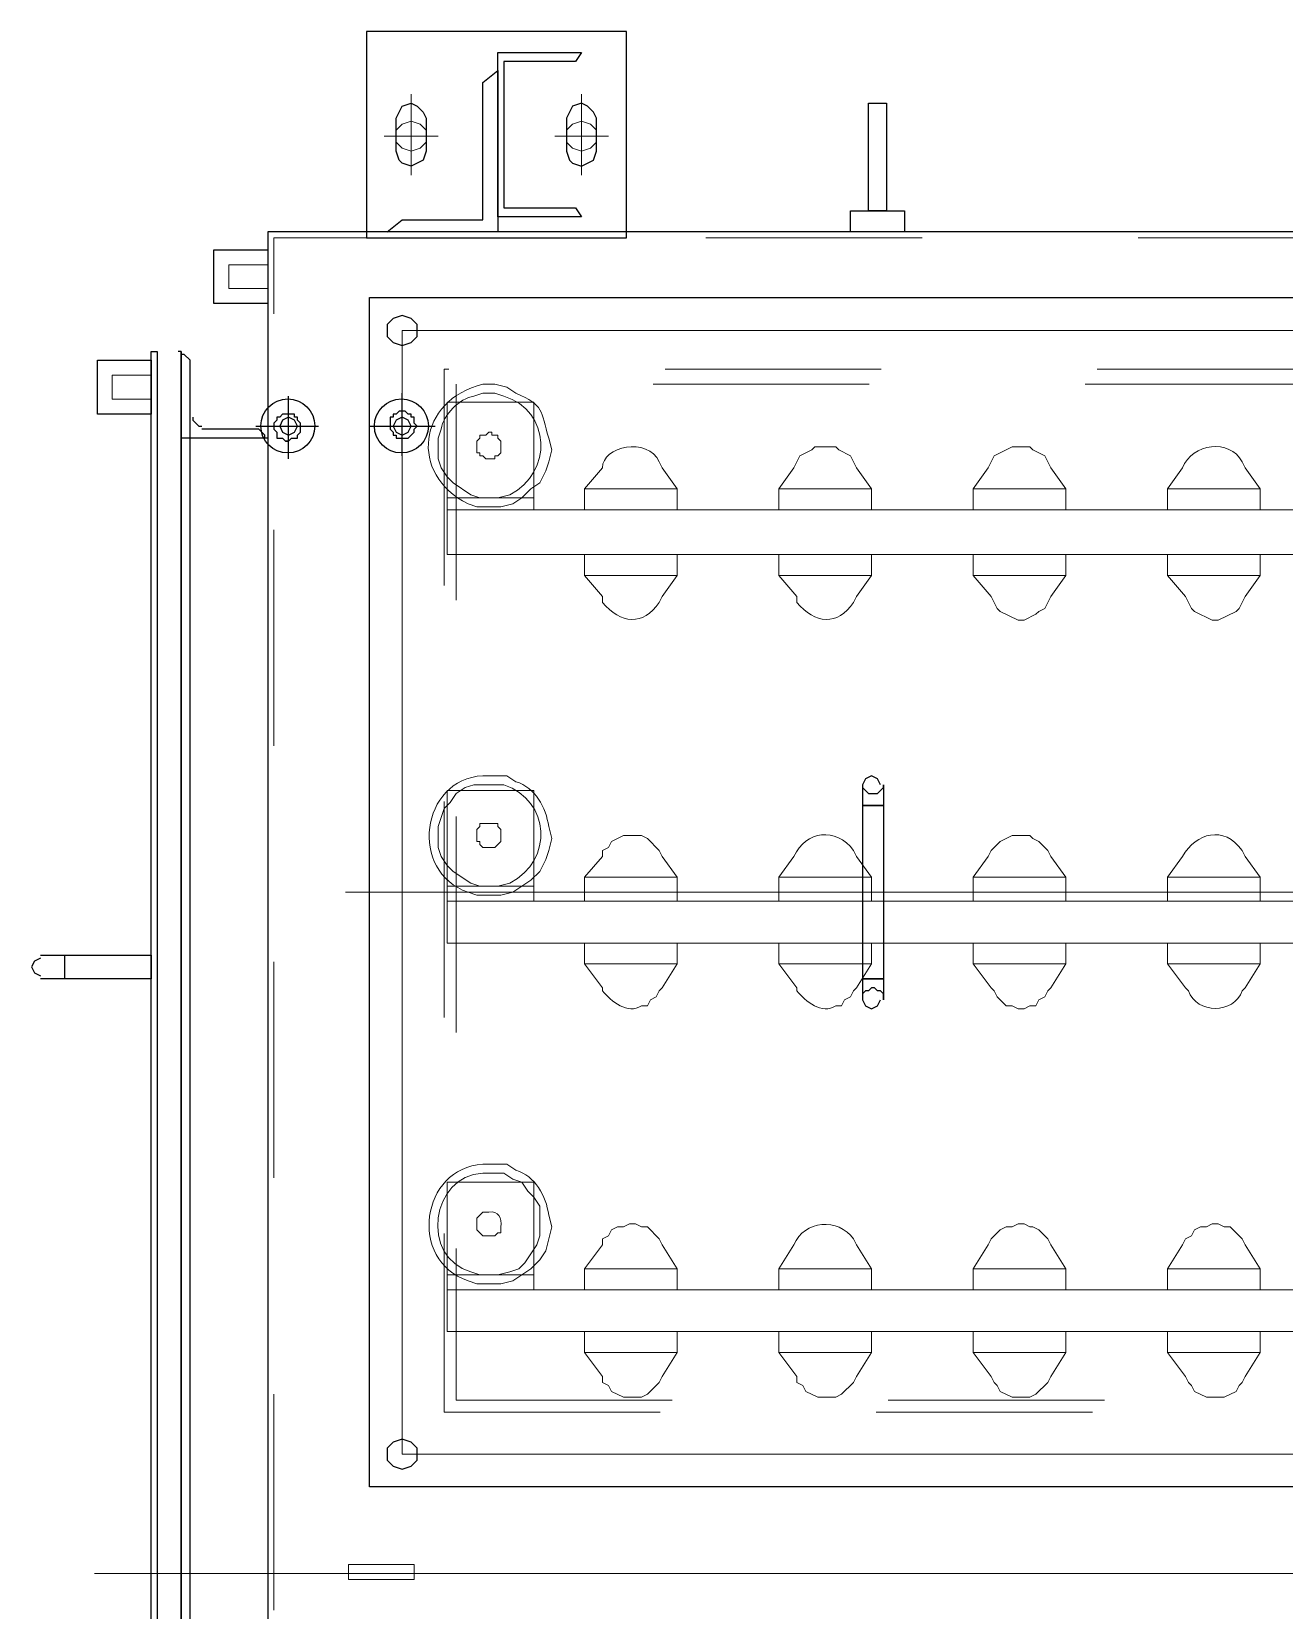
# Model space of a CAD drawing. Header units: metres. Extents: x 532315 to 532639, y 2674519 to 2674914.
# Drawn here: x 532481.179 to 532481.759, y 2674746.054 to 2674746.785 of the extents above; entities that cross this region are included whole.
import ezdxf

# ---------------------------------------------------------------- set-up
doc = ezdxf.new("R2010")
doc.units = ezdxf.units.M
doc.header["$MEASUREMENT"] = 0
doc.linetypes.add('PDF_IMPORT', pattern=[1, 0.8, -0.2])
doc.layers.add('IDT', color=7, linetype='Continuous')

# ---------------------------------------------------------------- blocks, each defined once
blk = doc.blocks.new('IDT')
at = {"layer": 'IDT', "color": 0, "linetype": 'PDF_IMPORT', "lineweight": 13, "ltscale": 0.038333}
for p, q in [((18.02813, 13.70877), (18.02813, 12.47361)), ((17.94929, 13.01719), (17.14706, 13.01719)), ((17.94929, 12.53447), (17.94929, 13.01719)), ((17.14706, 12.53447), (17.94929, 12.53447)), ((18.02813, 12.47361), (17.02811, 12.47361))]:
    blk.add_line(p, q, dxfattribs=at)
at = {"layer": 'IDT', "color": 0, "lineweight": 25}
for p, q in [((18.03089, 12.47085), (18.03089, 13.71153)), ((18.071, 12.52617), (18.071, 13.65759)), ((18.071, 13.65759), (18.071, 12.52617)), ((18.08207, 12.52617), (18.08207, 13.65759)), ((18.08483, 13.65759), (18.08483, 12.52617)), ((18.06685, 13.65206), (18.06685, 12.53171)), ((17.11386, 13.05177), (17.98386, 13.05177)), ((17.98386, 13.05177), (17.98386, 12.50128)), ((17.9645, 13.04209), (17.96173, 13.03932)), ((17.96173, 13.03932), (17.96173, 13.03379)), ((17.96865, 13.04347), (17.9645, 13.04209)), ((17.9728, 13.04209), (17.96865, 13.04347)), ((17.97557, 13.03932), (17.9728, 13.04209)), ((17.97557, 13.03379), (17.97557, 13.03932)), ((17.96173, 13.03379), (17.9645, 13.03102)), ((17.9645, 13.03102), (17.96865, 13.02964)), ((17.96865, 13.02964), (17.9728, 13.03102)), ((17.9728, 13.03102), (17.97557, 13.03379)), ((17.74596, 12.81663), (17.74596, 12.82632)), ((17.74596, 12.82632), (17.74596, 12.82355)), ((17.74873, 12.82908), (17.74735, 12.82632)), ((17.7515, 12.83047), (17.74873, 12.82908)), ((17.75426, 12.82908), (17.7515, 12.83047)), ((17.75564, 12.82632), (17.75426, 12.82908)), ((17.75564, 12.82355), (17.75564, 12.82632)), ((17.75564, 12.73641), (17.75564, 12.82632)), ((17.74596, 12.82355), (17.74735, 12.82217)), ((17.74735, 12.82217), (17.74873, 12.82217)), ((17.74873, 12.82217), (17.75011, 12.82078)), ((17.75011, 12.82078), (17.7515, 12.82078)), ((17.7515, 12.82078), (17.75288, 12.82217)), ((17.75288, 12.82217), (17.75426, 12.82217)), ((17.75426, 12.82217), (17.75564, 12.82355)), ((17.74596, 12.73641), (17.74596, 12.81663)), ((17.75564, 12.81663), (17.74596, 12.81663)), ((17.74596, 12.81663), (17.75564, 12.81663)), ((18.08483, 12.80557), (18.08483, 12.81663)), ((18.08483, 12.81663), (18.12495, 12.81663)), ((18.12495, 12.81663), (18.13601, 12.81663)), ((18.12495, 12.80557), (18.12495, 12.81663)), ((18.13878, 12.81387), (18.13601, 12.81525)), ((18.14016, 12.8111), (18.13878, 12.81387)), ((18.13878, 12.80834), (18.14016, 12.8111)), ((18.13601, 12.80557), (18.08483, 12.80557)), ((18.13601, 12.80695), (18.13878, 12.80834)), ((17.74596, 12.72673), (17.74596, 12.73641)), ((17.75564, 12.73641), (17.74596, 12.73641)), ((17.74596, 12.73641), (17.75564, 12.73641)), ((17.74735, 12.7295), (17.74596, 12.72811)), ((17.74873, 12.73088), (17.74735, 12.7295)), ((17.75288, 12.73088), (17.74873, 12.73088)), ((17.75426, 12.7295), (17.75288, 12.73088)), ((17.75564, 12.72811), (17.75426, 12.7295)), ((17.75564, 12.72673), (17.75564, 12.73641)), ((17.74596, 12.72811), (17.74596, 12.72673)), ((17.74735, 12.72673), (17.74873, 12.72396)), ((17.74873, 12.72396), (17.7515, 12.72258)), ((17.7515, 12.72258), (17.75426, 12.72396)), ((17.75426, 12.72396), (17.75564, 12.72673)), ((17.75564, 12.72673), (17.75564, 12.72811)), ((18.02121, 12.57597), (18.02121, 12.54692)), ((17.96865, 12.57458), (17.96865, 12.54554)), ((17.96312, 12.56213), (17.96173, 12.56075)), ((17.96588, 12.56628), (17.96312, 12.56352)), ((17.96312, 12.56352), (17.96312, 12.56213)), ((17.96588, 12.56352), (17.9645, 12.56075)), ((17.96865, 12.56628), (17.96588, 12.56628)), ((17.96865, 12.5649), (17.96588, 12.56352)), ((17.97142, 12.56628), (17.96865, 12.56628)), ((17.97142, 12.56352), (17.96865, 12.5649)), ((17.97142, 12.5649), (17.97142, 12.56628)), ((17.9728, 12.5649), (17.97142, 12.5649)), ((17.9728, 12.56075), (17.97142, 12.56352)), ((17.9728, 12.56352), (17.9728, 12.5649)), ((17.97418, 12.56213), (17.9728, 12.56352)), ((17.97418, 12.5566), (17.97418, 12.56213)), ((18.01706, 12.5649), (18.01568, 12.56352)), ((18.01568, 12.56352), (18.01568, 12.55937)), ((18.01983, 12.56628), (18.01706, 12.56628)), ((18.01706, 12.56628), (18.01706, 12.5649)), ((18.01844, 12.56352), (18.01706, 12.56075)), ((18.02121, 12.5649), (18.01844, 12.56352)), ((18.02121, 12.56767), (18.01983, 12.56628)), ((18.02121, 12.56767), (18.02259, 12.56767)), ((18.02259, 12.56767), (18.02121, 12.56767)), ((18.02398, 12.56352), (18.02121, 12.5649)), ((18.02398, 12.56628), (18.02259, 12.56767)), ((18.02674, 12.56628), (18.02398, 12.56628)), ((18.02536, 12.56075), (18.02398, 12.56352)), ((18.02674, 12.56352), (18.02674, 12.56628)), ((18.02813, 12.56213), (18.02674, 12.56352)), ((18.02813, 12.55937), (18.02813, 12.56213)), ((18.03089, 12.56628), (18.071, 12.56628)), ((18.03227, 12.56628), (18.03227, 12.5649)), ((18.03227, 12.5649), (18.03504, 12.56213)), ((18.03504, 12.56213), (18.03642, 12.56213)), ((18.03642, 12.56213), (18.06132, 12.56213)), ((17.98386, 12.56075), (17.95344, 12.56075)), ((17.96173, 12.56075), (17.96312, 12.55937)), ((17.96312, 12.55937), (17.96312, 12.5566)), ((17.96312, 12.5566), (17.9645, 12.5566)), ((17.9645, 12.56075), (17.96588, 12.55798)), ((17.9645, 12.5566), (17.9645, 12.55522)), ((17.9645, 12.55522), (17.96588, 12.55522)), ((17.96588, 12.55798), (17.96865, 12.5566)), ((17.96588, 12.55522), (17.96727, 12.55384)), ((17.96865, 12.5566), (17.97142, 12.55798)), ((17.97003, 12.55384), (17.97142, 12.55522)), ((17.97142, 12.55798), (17.9728, 12.56075)), ((17.97142, 12.55522), (17.9728, 12.55522)), ((17.9728, 12.55522), (17.9728, 12.5566)), ((17.9728, 12.5566), (17.97418, 12.5566)), ((18.03642, 12.56075), (18.00738, 12.56075)), ((18.01568, 12.55937), (18.01706, 12.55798)), ((18.01706, 12.56075), (18.01844, 12.55798)), ((18.01706, 12.55798), (18.01706, 12.5566)), ((18.01706, 12.5566), (18.01844, 12.5566)), ((18.01844, 12.55798), (18.02121, 12.5566)), ((18.01844, 12.5566), (18.01844, 12.55522)), ((18.01844, 12.55522), (18.02398, 12.55522)), ((18.02121, 12.5566), (18.02398, 12.55798)), ((18.02398, 12.55798), (18.02536, 12.56075)), ((18.02398, 12.55522), (18.02536, 12.5566)), ((18.02536, 12.5566), (18.02674, 12.5566)), ((18.02674, 12.55798), (18.02813, 12.55937)), ((18.02674, 12.5566), (18.02674, 12.55798)), ((18.0627, 12.56075), (18.06132, 12.56075)), ((18.06547, 12.55798), (18.0627, 12.56075)), ((18.06547, 12.5566), (18.06547, 12.55798)), ((18.08483, 12.53032), (18.08483, 12.55522)), ((18.08483, 12.55522), (18.10973, 12.55522)), ((18.10973, 12.55522), (18.10973, 12.53032)), ((17.96727, 12.55384), (17.97003, 12.55384)), ((18.06685, 12.53171), (18.06685, 12.53032)), ((18.06685, 12.53032), (18.06962, 12.52756)), ((18.06962, 12.52756), (18.071, 12.52756)), ((18.071, 12.52617), (18.07239, 12.52617)), ((18.08483, 12.52617), (18.08207, 12.52617)), ((18.10973, 12.53032), (18.08483, 12.53032)), ((17.9645, 12.52202), (17.96173, 12.51926)), ((17.96173, 12.51926), (17.96173, 12.51372)), ((17.96865, 12.52341), (17.9645, 12.52202)), ((17.9728, 12.52202), (17.96865, 12.52341)), ((17.97557, 12.51926), (17.9728, 12.52202)), ((17.97557, 12.51372), (17.97557, 12.51926)), ((17.96173, 12.51372), (17.9645, 12.51096)), ((17.9645, 12.51096), (17.96865, 12.50957)), ((17.96865, 12.50957), (17.9728, 12.51096)), ((17.9728, 12.51096), (17.97557, 12.51372)), ((18.03089, 12.47915), (18.03089, 12.50404)), ((18.03089, 12.50404), (18.05579, 12.50404)), ((18.05579, 12.50404), (18.05579, 12.47915)), ((17.98386, 12.50128), (17.11386, 12.50128)), ((17.98525, 12.47361), (17.86491, 12.47361)), ((17.86491, 12.47361), (17.86491, 12.37818)), ((17.98525, 12.37818), (17.98525, 12.47361)), ((18.05579, 12.47915), (18.03089, 12.47915)), ((17.02811, 12.47085), (18.03089, 12.47085)), ((17.73628, 12.47085), (17.76118, 12.47085)), ((17.73628, 12.46116), (17.73628, 12.47085)), ((17.76118, 12.47085), (17.76118, 12.46116)), ((17.92439, 12.39616), (17.92439, 12.47085)), ((17.92439, 12.47085), (17.97557, 12.47085)), ((17.97557, 12.47085), (17.96865, 12.46531)), ((17.76118, 12.46116), (17.73628, 12.46116)), ((17.74458, 12.41137), (17.74458, 12.46116)), ((17.74458, 12.46116), (17.75288, 12.46116)), ((17.75288, 12.46116), (17.75288, 12.41137)), ((17.88843, 12.45978), (17.88566, 12.46393)), ((17.88566, 12.46393), (17.92439, 12.46393)), ((17.92162, 12.45978), (17.88843, 12.45978)), ((17.92162, 12.39201), (17.92162, 12.45978)), ((17.92439, 12.46393), (17.92439, 12.38786)), ((17.96865, 12.46531), (17.9313, 12.46531)), ((17.9313, 12.46531), (17.9313, 12.40169)), ((17.88013, 12.43765), (17.87875, 12.4335)), ((17.88566, 12.44042), (17.88013, 12.43765)), ((17.88981, 12.43903), (17.88566, 12.44042)), ((17.89119, 12.43765), (17.88981, 12.43903)), ((17.89258, 12.4335), (17.89119, 12.43765)), ((17.95758, 12.4335), (17.95897, 12.43765)), ((17.95897, 12.43765), (17.9645, 12.44042)), ((17.9645, 12.44042), (17.96865, 12.43903)), ((17.96865, 12.43903), (17.97003, 12.43765)), ((17.97003, 12.43765), (17.97142, 12.4335)), ((17.87875, 12.4335), (17.87875, 12.41829)), ((17.89258, 12.41829), (17.89258, 12.4335)), ((17.95758, 12.41829), (17.95758, 12.4335)), ((17.97142, 12.4335), (17.97142, 12.41829)), ((17.87875, 12.41829), (17.88013, 12.41552)), ((17.88013, 12.41552), (17.88289, 12.41275)), ((17.88981, 12.41275), (17.89258, 12.41829)), ((17.95897, 12.41552), (17.95758, 12.41829)), ((17.96173, 12.41275), (17.95897, 12.41552)), ((17.97142, 12.41829), (17.96865, 12.41275)), ((17.75288, 12.41137), (17.74458, 12.41137)), ((17.88289, 12.41275), (17.88566, 12.41137)), ((17.88566, 12.41137), (17.88981, 12.41275)), ((17.9645, 12.41137), (17.96173, 12.41275)), ((17.96865, 12.41275), (17.9645, 12.41137)), ((17.9313, 12.40169), (17.92439, 12.39616)), ((17.88566, 12.38786), (17.88843, 12.39201)), ((17.92439, 12.38786), (17.88566, 12.38786)), ((17.88843, 12.39201), (17.92162, 12.39201)), ((17.86491, 12.37818), (17.98525, 12.37818))]:
    blk.add_line(p, q, dxfattribs=at)
at = {"layer": 'IDT', "color": 0, "lineweight": 13}
for p, q in [((16.62008, 13.09188), (18.11111, 13.09188)), ((17.99355, 13.09465), (17.96312, 13.09465)), ((17.96312, 13.09465), (17.96312, 13.08773)), ((17.96312, 13.08773), (17.99355, 13.08773)), ((17.99355, 13.08773), (17.99355, 13.09465)), ((17.12769, 13.03656), (17.96865, 13.03656)), ((17.96865, 13.03656), (17.96865, 12.51649)), ((17.99493, 12.77652), (17.09727, 12.77652)), ((18.08483, 12.53724), (18.08483, 12.5483)), ((18.08483, 12.5483), (18.10282, 12.5483)), ((18.10282, 12.5483), (18.10282, 12.53724)), ((18.10282, 12.53724), (18.08483, 12.53724)), ((17.96865, 12.51649), (17.12769, 12.51649)), ((18.03089, 12.48606), (18.03089, 12.49713)), ((18.03089, 12.49713), (18.04887, 12.49713)), ((18.04887, 12.49713), (18.04887, 12.48606)), ((18.04887, 12.48606), (18.03089, 12.48606)), ((17.88566, 12.40722), (17.88566, 12.44457)), ((17.9645, 12.40722), (17.9645, 12.44457)), ((17.88151, 12.43212), (17.87875, 12.42935)), ((17.88566, 12.4335), (17.88151, 12.43212)), ((17.88981, 12.43212), (17.88566, 12.4335)), ((17.89258, 12.42935), (17.88981, 12.43212)), ((17.96035, 12.43212), (17.95758, 12.42935)), ((17.9645, 12.4335), (17.96035, 12.43212)), ((17.96865, 12.43212), (17.9645, 12.4335)), ((17.97142, 12.42935), (17.96865, 12.43212)), ((17.87321, 12.42659), (17.89811, 12.42659)), ((17.87875, 12.42935), (17.87875, 12.42382)), ((17.87875, 12.42382), (17.88151, 12.42105)), ((17.88981, 12.42105), (17.89258, 12.42382)), ((17.89258, 12.42382), (17.89258, 12.42935)), ((17.95205, 12.42659), (17.97695, 12.42659)), ((17.95758, 12.42935), (17.95758, 12.42382)), ((17.95758, 12.42382), (17.96035, 12.42105)), ((17.96865, 12.42105), (17.97142, 12.42382)), ((17.97142, 12.42382), (17.97142, 12.42935)), ((17.88151, 12.42105), (17.88566, 12.41967)), ((17.88566, 12.41967), (17.88981, 12.42105)), ((17.96035, 12.42105), (17.9645, 12.41967)), ((17.9645, 12.41967), (17.96865, 12.42105))]:
    blk.add_line(p, q, dxfattribs=at)
at = {"layer": 'IDT', "color": 0, "linetype": 'PDF_IMPORT', "lineweight": 13, "ltscale": 0.045833}
for p, q in [((17.94375, 13.01166), (17.15259, 13.01166)), ((17.94375, 12.54139), (17.94375, 13.01166)), ((17.15259, 12.54139), (17.94375, 12.54139))]:
    blk.add_line(p, q, dxfattribs=at)
at = {"layer": 'IDT', "color": 0, "lineweight": 0}
for p, q in [((17.58275, 13.00751), (17.58137, 13.00474)), ((17.58828, 13.01028), (17.58275, 13.00751)), ((17.59658, 13.01028), (17.58828, 13.01028)), ((17.60212, 13.00751), (17.59658, 13.01028)), ((17.6035, 13.00474), (17.60212, 13.00751)), ((17.67542, 13.00889), (17.66989, 13.00336)), ((17.67819, 13.01028), (17.67542, 13.00889)), ((17.68649, 13.01028), (17.67819, 13.01028)), ((17.69202, 13.00751), (17.68649, 13.01028)), ((17.6934, 13.00474), (17.69202, 13.00751)), ((17.76533, 13.00889), (17.75979, 13.00336)), ((17.76809, 13.01028), (17.76533, 13.00889)), ((17.77639, 13.01028), (17.76809, 13.01028)), ((17.78192, 13.00751), (17.77639, 13.01028)), ((17.78331, 13.00474), (17.78192, 13.00751)), ((17.85523, 13.00889), (17.8497, 13.00336)), ((17.858, 13.01028), (17.85523, 13.00889)), ((17.8663, 13.01028), (17.858, 13.01028)), ((17.87183, 13.00751), (17.8663, 13.01028)), ((17.87321, 13.00474), (17.87183, 13.00751)), ((17.5786, 13.00059), (17.57169, 12.98953)), ((17.57998, 13.00336), (17.5786, 13.00059)), ((17.58137, 13.00474), (17.57998, 13.00336)), ((17.60488, 13.00336), (17.6035, 13.00474)), ((17.60626, 13.00059), (17.60488, 13.00336)), ((17.61456, 12.98953), (17.60626, 13.00059)), ((17.66851, 13.00059), (17.66159, 12.98953)), ((17.66989, 13.00336), (17.66851, 13.00059)), ((17.69479, 13.00336), (17.6934, 13.00474)), ((17.69617, 13.00059), (17.69479, 13.00336)), ((17.70447, 12.98953), (17.69617, 13.00059)), ((17.75841, 13.00059), (17.7515, 12.98953)), ((17.75979, 13.00336), (17.75841, 13.00059)), ((17.78607, 13.00336), (17.78331, 13.00474)), ((17.78607, 13.00059), (17.78607, 13.00336)), ((17.79437, 12.98953), (17.78607, 13.00059)), ((17.84832, 13.00059), (17.8414, 12.98953)), ((17.8497, 13.00336), (17.84832, 13.00059)), ((17.87598, 13.00336), (17.87321, 13.00474)), ((17.87598, 13.00059), (17.87598, 13.00336)), ((17.88428, 12.98953), (17.87598, 13.00059)), ((17.57169, 12.98953), (17.61456, 12.98953)), ((17.57169, 12.97985), (17.57169, 12.98953)), ((17.61456, 12.98953), (17.61456, 12.97985)), ((17.66159, 12.98953), (17.70447, 12.98953)), ((17.66159, 12.97985), (17.66159, 12.98953)), ((17.70447, 12.98953), (17.70447, 12.97985)), ((17.7515, 12.98953), (17.79437, 12.98953)), ((17.7515, 12.97985), (17.7515, 12.98953)), ((17.79437, 12.98953), (17.79437, 12.97985)), ((17.8414, 12.98953), (17.88428, 12.98953)), ((17.8414, 12.97985), (17.8414, 12.98953)), ((17.88428, 12.98953), (17.88428, 12.97985)), ((17.9479, 12.97985), (17.02672, 12.97985)), ((17.61456, 12.97985), (17.57169, 12.97985)), ((17.70447, 12.97985), (17.66159, 12.97985)), ((17.79437, 12.97985), (17.7515, 12.97985)), ((17.88428, 12.97985), (17.8414, 12.97985)), ((17.9479, 12.96048), (17.9479, 12.97985)), ((17.02672, 12.96048), (17.9479, 12.96048)), ((17.61456, 12.96048), (17.57169, 12.96048)), ((17.57169, 12.96048), (17.57169, 12.9508)), ((17.61456, 12.9508), (17.61456, 12.96048)), ((17.70447, 12.96048), (17.66159, 12.96048)), ((17.66159, 12.96048), (17.66159, 12.9508)), ((17.70447, 12.9508), (17.70447, 12.96048)), ((17.79437, 12.96048), (17.7515, 12.96048)), ((17.7515, 12.96048), (17.7515, 12.9508)), ((17.79437, 12.9508), (17.79437, 12.96048)), ((17.88428, 12.96048), (17.8414, 12.96048)), ((17.8414, 12.96048), (17.8414, 12.9508)), ((17.88428, 12.9508), (17.88428, 12.96048)), ((17.9479, 12.96048), (17.90779, 12.96048)), ((17.90779, 12.96048), (17.90779, 12.91069)), ((17.91747, 12.95633), (17.90917, 12.9508)), ((17.92301, 12.95772), (17.91747, 12.95633)), ((17.92854, 12.95772), (17.92301, 12.95772)), ((17.93407, 12.95772), (17.92854, 12.95772)), ((17.93822, 12.95633), (17.93407, 12.95772)), ((17.9479, 12.91069), (17.9479, 12.96048)), ((17.57169, 12.9508), (17.5786, 12.93973)), ((17.57169, 12.9508), (17.61456, 12.9508)), ((17.60765, 12.93973), (17.61456, 12.9508)), ((17.66159, 12.9508), (17.66851, 12.93973)), ((17.66159, 12.9508), (17.70447, 12.9508)), ((17.69755, 12.93973), (17.70447, 12.9508)), ((17.7515, 12.9508), (17.75841, 12.93973)), ((17.7515, 12.9508), (17.79437, 12.9508)), ((17.78746, 12.93973), (17.79437, 12.9508)), ((17.8414, 12.9508), (17.84832, 12.93973)), ((17.8414, 12.9508), (17.88428, 12.9508)), ((17.87598, 12.93973), (17.88428, 12.9508)), ((17.90917, 12.9508), (17.90503, 12.94665)), ((17.90779, 12.95357), (17.9479, 12.95357)), ((17.91471, 12.9508), (17.91194, 12.94803)), ((17.91886, 12.95218), (17.91471, 12.9508)), ((17.92439, 12.95357), (17.91886, 12.95218)), ((17.92854, 12.95357), (17.92439, 12.95357)), ((17.93269, 12.95357), (17.92854, 12.95357)), ((17.93684, 12.95218), (17.93269, 12.95357)), ((17.90226, 12.9425), (17.90088, 12.93697)), ((17.90503, 12.94665), (17.90226, 12.9425)), ((17.91194, 12.94803), (17.90641, 12.93973)), ((17.5786, 12.93973), (17.57998, 12.93697)), ((17.57998, 12.93697), (17.58552, 12.93144)), ((17.60212, 12.93282), (17.6035, 12.93559)), ((17.6035, 12.93559), (17.60626, 12.93697)), ((17.60626, 12.93697), (17.60765, 12.93973)), ((17.66851, 12.93973), (17.66989, 12.93697)), ((17.66989, 12.93697), (17.67404, 12.93282)), ((17.69202, 12.93282), (17.69617, 12.93697)), ((17.69617, 12.93697), (17.69755, 12.93973)), ((17.75841, 12.93973), (17.75979, 12.93697)), ((17.84832, 12.93973), (17.8497, 12.93697)), ((17.8497, 12.93697), (17.85523, 12.93144)), ((17.87183, 12.93282), (17.87321, 12.93559)), ((17.87321, 12.93559), (17.87598, 12.93697)), ((17.87598, 12.93697), (17.87598, 12.93973)), ((17.90088, 12.93697), (17.89949, 12.93144)), ((17.90641, 12.93973), (17.90503, 12.93559)), ((17.90503, 12.93559), (17.90503, 12.92175)), ((17.92439, 12.9342), (17.92301, 12.9342)), ((17.92301, 12.9342), (17.92301, 12.93144)), ((17.92577, 12.93559), (17.92439, 12.9342)), ((17.92854, 12.93559), (17.92577, 12.93559)), ((17.9313, 12.93559), (17.92854, 12.93559)), ((17.93269, 12.9342), (17.9313, 12.93559)), ((17.93407, 12.93282), (17.93269, 12.9342)), ((17.58552, 12.93144), (17.58828, 12.93144)), ((17.58828, 12.93144), (17.59105, 12.93005)), ((17.59105, 12.93005), (17.59382, 12.93005)), ((17.59382, 12.93005), (17.59658, 12.93144)), ((17.59658, 12.93144), (17.59935, 12.93144)), ((17.59935, 12.93144), (17.60212, 12.93282)), ((17.67404, 12.93282), (17.67681, 12.93144)), ((17.67681, 12.93144), (17.67819, 12.93144)), ((17.67819, 12.93144), (17.68095, 12.93005)), ((17.68095, 12.93005), (17.68372, 12.93005)), ((17.68372, 12.93005), (17.68649, 12.93144)), ((17.68649, 12.93144), (17.68925, 12.93144)), ((17.68925, 12.93144), (17.69202, 12.93282)), ((17.85523, 12.93144), (17.858, 12.93144)), ((17.858, 12.93144), (17.86076, 12.93005)), ((17.86076, 12.93005), (17.86353, 12.93005)), ((17.86353, 12.93005), (17.8663, 12.93144)), ((17.8663, 12.93144), (17.86906, 12.93144)), ((17.86906, 12.93144), (17.87183, 12.93282)), ((17.89949, 12.93144), (17.90088, 12.9259)), ((17.93269, 12.9259), (17.93407, 12.92729)), ((17.93407, 12.92729), (17.93407, 12.93282)), ((17.90503, 12.92175), (17.90779, 12.9176)), ((17.92854, 12.92452), (17.9313, 12.92452)), ((17.9313, 12.92452), (17.93269, 12.9259)), ((17.90779, 12.9176), (17.91056, 12.91484)), ((17.91056, 12.91484), (17.91332, 12.91069)), ((17.90779, 12.91069), (17.9479, 12.91069)), ((17.91332, 12.91069), (17.91747, 12.90931)), ((17.91609, 12.90516), (17.92024, 12.90239)), ((17.91747, 12.90931), (17.92162, 12.90654)), ((17.92162, 12.90654), (17.9313, 12.90654)), ((17.92024, 12.90239), (17.9313, 12.90239)), ((17.67127, 12.82493), (17.66989, 12.82217)), ((17.67404, 12.82632), (17.67127, 12.82493)), ((17.67542, 12.82908), (17.67404, 12.82632)), ((17.67819, 12.82908), (17.67542, 12.82908)), ((17.68095, 12.83047), (17.67819, 12.82908)), ((17.68372, 12.83047), (17.68095, 12.83047)), ((17.68649, 12.82908), (17.68372, 12.83047)), ((17.68925, 12.82908), (17.68649, 12.82908)), ((17.6934, 12.82493), (17.68925, 12.82908)), ((17.69479, 12.82217), (17.6934, 12.82493)), ((17.76118, 12.82493), (17.75979, 12.82217)), ((17.76394, 12.82632), (17.76118, 12.82493)), ((17.76533, 12.82908), (17.76394, 12.82632)), ((17.76809, 12.82908), (17.76533, 12.82908)), ((17.85108, 12.82493), (17.8497, 12.82217)), ((17.85385, 12.82632), (17.85108, 12.82493)), ((17.85523, 12.82908), (17.85385, 12.82632)), ((17.858, 12.82908), (17.85523, 12.82908)), ((17.5786, 12.82078), (17.57169, 12.80972)), ((17.57998, 12.82217), (17.5786, 12.82078)), ((17.60626, 12.82078), (17.60488, 12.82217)), ((17.61456, 12.80972), (17.60626, 12.82078)), ((17.66851, 12.82078), (17.66159, 12.80972)), ((17.66989, 12.82217), (17.66851, 12.82078)), ((17.69617, 12.82078), (17.69479, 12.82217)), ((17.70447, 12.80972), (17.69617, 12.82078)), ((17.75841, 12.82078), (17.7515, 12.80972)), ((17.75979, 12.82217), (17.75841, 12.82078)), ((17.78607, 12.82078), (17.78607, 12.82217)), ((17.79437, 12.80972), (17.78607, 12.82078)), ((17.84832, 12.82078), (17.8414, 12.80972)), ((17.8497, 12.82217), (17.84832, 12.82078)), ((17.87598, 12.82078), (17.87598, 12.82217)), ((17.88428, 12.80972), (17.87598, 12.82078)), ((17.57169, 12.80972), (17.61456, 12.80972)), ((17.57169, 12.80004), (17.57169, 12.80972)), ((17.61456, 12.80972), (17.61456, 12.80004)), ((17.66159, 12.80972), (17.70447, 12.80972)), ((17.66159, 12.80004), (17.66159, 12.80972)), ((17.70447, 12.80972), (17.70447, 12.80004)), ((17.7515, 12.80972), (17.79437, 12.80972)), ((17.7515, 12.80004), (17.7515, 12.80972)), ((17.79437, 12.80972), (17.79437, 12.80004)), ((17.8414, 12.80972), (17.88428, 12.80972)), ((17.8414, 12.80004), (17.8414, 12.80972)), ((17.88428, 12.80972), (17.88428, 12.80004)), ((17.9479, 12.80004), (17.02672, 12.80004)), ((17.61456, 12.80004), (17.57169, 12.80004)), ((17.70447, 12.80004), (17.66159, 12.80004)), ((17.79437, 12.80004), (17.7515, 12.80004)), ((17.88428, 12.80004), (17.8414, 12.80004)), ((17.9479, 12.78067), (17.9479, 12.80004)), ((17.02672, 12.78067), (17.9479, 12.78067)), ((17.61456, 12.78067), (17.57169, 12.78067)), ((17.57169, 12.78067), (17.57169, 12.76961)), ((17.61456, 12.76961), (17.61456, 12.78067)), ((17.70447, 12.78067), (17.66159, 12.78067)), ((17.66159, 12.78067), (17.66159, 12.76961)), ((17.70447, 12.76961), (17.70447, 12.78067)), ((17.79437, 12.78067), (17.7515, 12.78067)), ((17.7515, 12.78067), (17.7515, 12.76961)), ((17.79437, 12.76961), (17.79437, 12.78067)), ((17.88428, 12.78067), (17.8414, 12.78067)), ((17.8414, 12.78067), (17.8414, 12.76961)), ((17.88428, 12.76961), (17.88428, 12.78067)), ((17.9479, 12.78067), (17.90779, 12.78067)), ((17.90779, 12.78067), (17.90779, 12.7295)), ((17.9479, 12.7295), (17.9479, 12.78067)), ((17.90779, 12.77376), (17.9479, 12.77376)), ((17.91747, 12.77652), (17.90917, 12.77099)), ((17.92301, 12.77791), (17.91747, 12.77652)), ((17.92439, 12.77376), (17.91886, 12.77237)), ((17.92854, 12.77791), (17.92301, 12.77791)), ((17.92854, 12.77376), (17.92439, 12.77376)), ((17.93407, 12.77791), (17.92854, 12.77791)), ((17.93269, 12.77376), (17.92854, 12.77376)), ((17.93684, 12.77237), (17.93269, 12.77376)), ((17.93822, 12.77652), (17.93407, 12.77791)), ((17.57169, 12.76961), (17.5786, 12.75992)), ((17.57169, 12.76961), (17.61456, 12.76961)), ((17.60765, 12.75992), (17.61456, 12.76961)), ((17.66159, 12.76961), (17.66851, 12.75992)), ((17.66159, 12.76961), (17.70447, 12.76961)), ((17.69755, 12.75992), (17.70447, 12.76961)), ((17.7515, 12.76961), (17.75841, 12.75992)), ((17.7515, 12.76961), (17.79437, 12.76961)), ((17.78746, 12.75992), (17.79437, 12.76961)), ((17.8414, 12.76961), (17.84832, 12.75992)), ((17.8414, 12.76961), (17.88428, 12.76961)), ((17.87598, 12.75992), (17.88428, 12.76961)), ((17.90503, 12.76684), (17.90226, 12.76131)), ((17.90917, 12.77099), (17.90503, 12.76684)), ((17.94514, 12.76684), (17.93684, 12.77237)), ((17.9479, 12.76407), (17.94514, 12.76684)), ((17.5786, 12.75992), (17.57998, 12.75716)), ((17.66851, 12.75992), (17.66989, 12.75716)), ((17.69617, 12.75716), (17.69755, 12.75992)), ((17.75841, 12.75992), (17.75979, 12.75716)), ((17.84832, 12.75992), (17.8497, 12.75716)), ((17.87598, 12.75716), (17.87598, 12.75992)), ((17.90226, 12.76131), (17.90088, 12.75716)), ((17.95067, 12.75992), (17.9479, 12.76407)), ((17.95205, 12.75578), (17.95067, 12.75992)), ((17.66989, 12.75716), (17.67404, 12.75301)), ((17.67404, 12.75301), (17.67681, 12.75163)), ((17.67681, 12.75163), (17.67819, 12.75024)), ((17.68649, 12.75024), (17.69202, 12.75301)), ((17.69202, 12.75301), (17.69617, 12.75716)), ((17.8497, 12.75716), (17.85523, 12.75163)), ((17.85523, 12.75163), (17.858, 12.75024)), ((17.8663, 12.75024), (17.87183, 12.75301)), ((17.87183, 12.75301), (17.87321, 12.75578)), ((17.87321, 12.75578), (17.87598, 12.75716)), ((17.90088, 12.75716), (17.89949, 12.75163)), ((17.89949, 12.75163), (17.90088, 12.74609)), ((17.92577, 12.75578), (17.92301, 12.75301)), ((17.92301, 12.75301), (17.92301, 12.74748)), ((17.92854, 12.75578), (17.92577, 12.75578)), ((17.9313, 12.75578), (17.92854, 12.75578)), ((17.93269, 12.75439), (17.9313, 12.75578)), ((17.93269, 12.75301), (17.93269, 12.75439)), ((17.93407, 12.75301), (17.93269, 12.75301)), ((17.93407, 12.74748), (17.93407, 12.75301)), ((17.95205, 12.74609), (17.95205, 12.75578)), ((17.67819, 12.75024), (17.68649, 12.75024)), ((17.858, 12.75024), (17.8663, 12.75024)), ((17.92301, 12.74748), (17.92439, 12.74609)), ((17.92439, 12.74609), (17.92439, 12.74471)), ((17.92439, 12.74471), (17.93269, 12.74471)), ((17.93269, 12.74609), (17.93407, 12.74748)), ((17.93269, 12.74471), (17.93269, 12.74609)), ((17.95067, 12.74194), (17.95205, 12.74609)), ((17.94652, 12.73503), (17.94929, 12.73779)), ((17.94929, 12.73779), (17.95067, 12.74194)), ((17.90779, 12.7295), (17.9479, 12.7295)), ((17.9396, 12.72811), (17.94375, 12.73088)), ((17.94375, 12.73088), (17.94652, 12.73503)), ((17.91609, 12.72535), (17.92024, 12.72258)), ((17.92024, 12.72258), (17.9313, 12.72258)), ((17.92162, 12.72673), (17.93545, 12.72673)), ((17.93545, 12.72673), (17.9396, 12.72811)), ((17.59105, 12.65066), (17.58275, 12.64651)), ((17.59382, 12.65066), (17.59105, 12.65066)), ((17.60212, 12.64651), (17.59382, 12.65066)), ((17.68095, 12.65066), (17.67542, 12.64789)), ((17.68372, 12.65066), (17.68095, 12.65066)), ((17.69202, 12.64651), (17.68372, 12.65066)), ((17.57998, 12.64236), (17.5786, 12.63959)), ((17.58137, 12.64512), (17.57998, 12.64236)), ((17.58275, 12.64651), (17.58137, 12.64512)), ((17.6035, 12.64512), (17.60212, 12.64651)), ((17.60488, 12.64236), (17.6035, 12.64512)), ((17.60626, 12.63959), (17.60488, 12.64236)), ((17.66989, 12.64236), (17.66851, 12.63959)), ((17.67127, 12.64512), (17.66989, 12.64236)), ((17.67404, 12.64651), (17.67127, 12.64512)), ((17.67542, 12.64789), (17.67404, 12.64651)), ((17.6934, 12.64512), (17.69202, 12.64651)), ((17.69479, 12.64236), (17.6934, 12.64512)), ((17.69617, 12.63959), (17.69479, 12.64236)), ((17.75979, 12.64236), (17.75841, 12.63959)), ((17.78607, 12.63959), (17.78607, 12.64236)), ((17.8497, 12.64236), (17.84832, 12.63959)), ((17.87598, 12.63959), (17.87598, 12.64236)), ((17.5786, 12.63959), (17.57169, 12.62991)), ((17.61456, 12.62991), (17.60626, 12.63959)), ((17.66851, 12.63959), (17.66159, 12.62991)), ((17.70447, 12.62991), (17.69617, 12.63959)), ((17.75841, 12.63959), (17.7515, 12.62991)), ((17.79437, 12.62991), (17.78607, 12.63959)), ((17.84832, 12.63959), (17.8414, 12.62991)), ((17.88428, 12.62991), (17.87598, 12.63959)), ((17.57169, 12.62991), (17.61456, 12.62991)), ((17.57169, 12.62023), (17.57169, 12.62991)), ((17.61456, 12.62991), (17.61456, 12.62023)), ((17.66159, 12.62991), (17.70447, 12.62991)), ((17.66159, 12.62023), (17.66159, 12.62991)), ((17.70447, 12.62991), (17.70447, 12.62023)), ((17.7515, 12.62991), (17.79437, 12.62991)), ((17.7515, 12.62023), (17.7515, 12.62991)), ((17.79437, 12.62991), (17.79437, 12.62023)), ((17.8414, 12.62991), (17.88428, 12.62991)), ((17.8414, 12.62023), (17.8414, 12.62991)), ((17.88428, 12.62991), (17.88428, 12.62023)), ((17.9479, 12.62023), (17.02672, 12.62023)), ((17.61456, 12.62023), (17.57169, 12.62023)), ((17.70447, 12.62023), (17.66159, 12.62023)), ((17.79437, 12.62023), (17.7515, 12.62023)), ((17.88428, 12.62023), (17.8414, 12.62023)), ((17.9479, 12.59948), (17.9479, 12.62023)), ((17.02672, 12.59948), (17.9479, 12.59948)), ((17.61456, 12.59948), (17.57169, 12.59948)), ((17.57169, 12.59948), (17.57169, 12.5898)), ((17.61456, 12.5898), (17.61456, 12.59948)), ((17.70447, 12.59948), (17.66159, 12.59948)), ((17.66159, 12.59948), (17.66159, 12.5898)), ((17.70447, 12.5898), (17.70447, 12.59948)), ((17.79437, 12.59948), (17.7515, 12.59948)), ((17.7515, 12.59948), (17.7515, 12.5898)), ((17.79437, 12.5898), (17.79437, 12.59948)), ((17.88428, 12.59948), (17.8414, 12.59948)), ((17.8414, 12.59948), (17.8414, 12.5898)), ((17.88428, 12.5898), (17.88428, 12.59948)), ((17.9479, 12.59948), (17.90779, 12.59948)), ((17.90779, 12.59948), (17.90779, 12.54969)), ((17.92301, 12.5981), (17.91747, 12.59671)), ((17.92854, 12.5981), (17.92301, 12.5981)), ((17.93407, 12.5981), (17.92854, 12.5981)), ((17.93822, 12.59671), (17.93407, 12.5981)), ((17.9479, 12.54969), (17.9479, 12.59948)), ((17.90779, 12.59395), (17.9479, 12.59395)), ((17.91332, 12.59395), (17.90917, 12.5898)), ((17.91747, 12.59671), (17.91332, 12.59395)), ((17.92439, 12.59395), (17.91886, 12.59256)), ((17.92854, 12.59395), (17.92439, 12.59395)), ((17.93269, 12.59395), (17.92854, 12.59395)), ((17.93684, 12.59256), (17.93269, 12.59395)), ((17.94514, 12.58703), (17.93684, 12.59256)), ((17.57169, 12.5898), (17.5786, 12.58012)), ((17.57169, 12.5898), (17.61456, 12.5898)), ((17.60765, 12.58012), (17.61456, 12.5898)), ((17.66159, 12.5898), (17.66851, 12.58012)), ((17.66159, 12.5898), (17.70447, 12.5898)), ((17.69755, 12.58012), (17.70447, 12.5898)), ((17.7515, 12.5898), (17.75841, 12.58012)), ((17.7515, 12.5898), (17.79437, 12.5898)), ((17.78746, 12.58012), (17.79437, 12.5898)), ((17.8414, 12.5898), (17.84832, 12.58012)), ((17.8414, 12.5898), (17.88428, 12.5898)), ((17.87598, 12.58012), (17.88428, 12.5898)), ((17.90503, 12.58703), (17.90226, 12.5815)), ((17.90917, 12.5898), (17.90503, 12.58703)), ((17.9479, 12.58426), (17.94514, 12.58703)), ((17.95067, 12.58012), (17.9479, 12.58426)), ((17.5786, 12.58012), (17.57998, 12.57735)), ((17.66851, 12.58012), (17.67127, 12.57458)), ((17.69479, 12.57458), (17.69755, 12.58012)), ((17.75841, 12.58012), (17.75979, 12.57735)), ((17.75979, 12.57735), (17.76118, 12.57458)), ((17.78469, 12.57458), (17.78746, 12.58012)), ((17.84832, 12.58012), (17.8497, 12.57735)), ((17.90088, 12.57735), (17.89949, 12.57182)), ((17.90226, 12.5815), (17.90088, 12.57735)), ((17.92854, 12.57597), (17.92577, 12.57597)), ((17.92577, 12.57597), (17.92577, 12.57458)), ((17.92992, 12.57597), (17.92854, 12.57597)), ((17.9313, 12.57458), (17.92992, 12.57597)), ((17.95205, 12.57597), (17.95067, 12.58012)), ((17.95205, 12.56628), (17.95205, 12.57597)), ((17.67127, 12.57458), (17.67681, 12.57182)), ((17.67681, 12.57182), (17.67819, 12.57043)), ((17.67819, 12.57043), (17.68649, 12.57043)), ((17.68649, 12.57043), (17.69479, 12.57458)), ((17.76118, 12.57458), (17.76671, 12.57182)), ((17.76671, 12.57182), (17.76809, 12.57043)), ((17.76809, 12.57043), (17.77778, 12.57043)), ((17.77778, 12.57043), (17.77916, 12.57182)), ((17.77916, 12.57182), (17.78469, 12.57458)), ((17.89949, 12.57182), (17.90088, 12.56628)), ((17.92439, 12.57458), (17.92301, 12.5732)), ((17.92301, 12.5732), (17.92301, 12.56767)), ((17.92577, 12.57458), (17.92439, 12.57458)), ((17.93269, 12.57458), (17.9313, 12.57458)), ((17.93269, 12.5732), (17.93269, 12.57458)), ((17.93407, 12.5732), (17.93269, 12.5732)), ((17.93407, 12.56767), (17.93407, 12.5732)), ((17.92301, 12.56767), (17.92439, 12.56628)), ((17.92439, 12.56628), (17.92439, 12.5649)), ((17.92439, 12.5649), (17.92716, 12.5649)), ((17.92716, 12.5649), (17.92716, 12.56352)), ((17.92716, 12.56352), (17.92854, 12.56352)), ((17.92854, 12.56352), (17.92992, 12.5649)), ((17.92992, 12.5649), (17.93269, 12.5649)), ((17.93269, 12.56628), (17.93407, 12.56767)), ((17.93269, 12.5649), (17.93269, 12.56628)), ((17.95067, 12.56213), (17.95205, 12.56628)), ((17.90779, 12.54969), (17.9479, 12.54969)), ((17.92162, 12.54692), (17.92577, 12.54554)), ((17.9313, 12.54554), (17.93545, 12.54692)), ((17.91609, 12.54554), (17.92024, 12.54277)), ((17.92024, 12.54277), (17.92577, 12.54139)), ((17.92577, 12.54554), (17.9313, 12.54554)), ((17.92577, 12.54139), (17.9313, 12.54139))]:
    blk.add_line(p, q, dxfattribs=at)
at = {"layer": 'IDT', "color": 0, "lineweight": 25}
for centre in [(17.96902, 12.5607), (18.02158, 12.5607)]:
    blk.add_circle(centre, 0.0125, dxfattribs=at)
at = {"layer": 'IDT', "color": 0, "lineweight": 0}
for points in [[(17.9313, 12.90239), (17.96001, 12.90396), (17.96607, 12.94695), (17.93822, 12.95633)], [(17.9313, 12.90654), (17.95551, 12.90753), (17.96047, 12.94564), (17.93684, 12.95218)], [(17.75979, 12.93697), (17.76694, 12.92703), (17.78259, 12.92828), (17.78746, 12.93973)], [(17.92301, 12.93144), (17.92234, 12.92724), (17.92416, 12.92383), (17.92854, 12.92452)], [(17.90088, 12.9259), (17.90212, 12.91707), (17.90696, 12.90788), (17.91609, 12.90516)], [(17.60488, 12.82217), (17.60105, 12.83298), (17.58381, 12.83298), (17.57998, 12.82217)], [(17.78607, 12.82217), (17.78216, 12.82703), (17.77436, 12.8333), (17.76809, 12.82908)], [(17.87598, 12.82217), (17.87206, 12.82703), (17.86427, 12.8333), (17.858, 12.82908)], [(17.9313, 12.72258), (17.96019, 12.72419), (17.96575, 12.767), (17.93822, 12.77652)], [(17.91886, 12.77237), (17.89836, 12.76131), (17.90023, 12.73422), (17.92162, 12.72673)], [(17.57998, 12.75716), (17.58856, 12.74536), (17.60112, 12.74907), (17.60765, 12.75992)], [(17.75979, 12.75716), (17.76823, 12.74614), (17.7816, 12.7481), (17.78746, 12.75992)], [(17.90088, 12.74609), (17.90212, 12.73726), (17.90696, 12.72807), (17.91609, 12.72535)], [(17.78607, 12.64236), (17.77761, 12.6522), (17.76729, 12.65356), (17.75979, 12.64236)], [(17.87598, 12.64236), (17.86752, 12.6522), (17.85719, 12.65356), (17.8497, 12.64236)], [(17.91886, 12.59256), (17.89882, 12.58217), (17.89975, 12.5536), (17.92162, 12.54692)], [(17.9313, 12.54139), (17.96141, 12.54867), (17.96579, 12.58316), (17.93822, 12.59671)], [(17.57998, 12.57735), (17.58591, 12.56633), (17.60292, 12.56868), (17.60765, 12.58012)], [(17.8497, 12.57735), (17.85516, 12.56555), (17.87609, 12.57002), (17.87598, 12.58012)], [(17.90088, 12.56628), (17.90459, 12.55356), (17.90288, 12.55114), (17.91609, 12.54554)], [(17.93545, 12.54692), (17.94223, 12.548), (17.94959, 12.55538), (17.95067, 12.56213)]]:
    blk.add_open_spline(points, degree=3, dxfattribs=at)

msp = doc.modelspace()

# ---------------------------------------------------------------- block references
at = {"layer": 'IDT', "color": 8, "rotation": 180}
msp.add_blockref('IDT', (532499.31928, 2674759.16297), dxfattribs=at)

doc.saveas('drawing.dxf')
